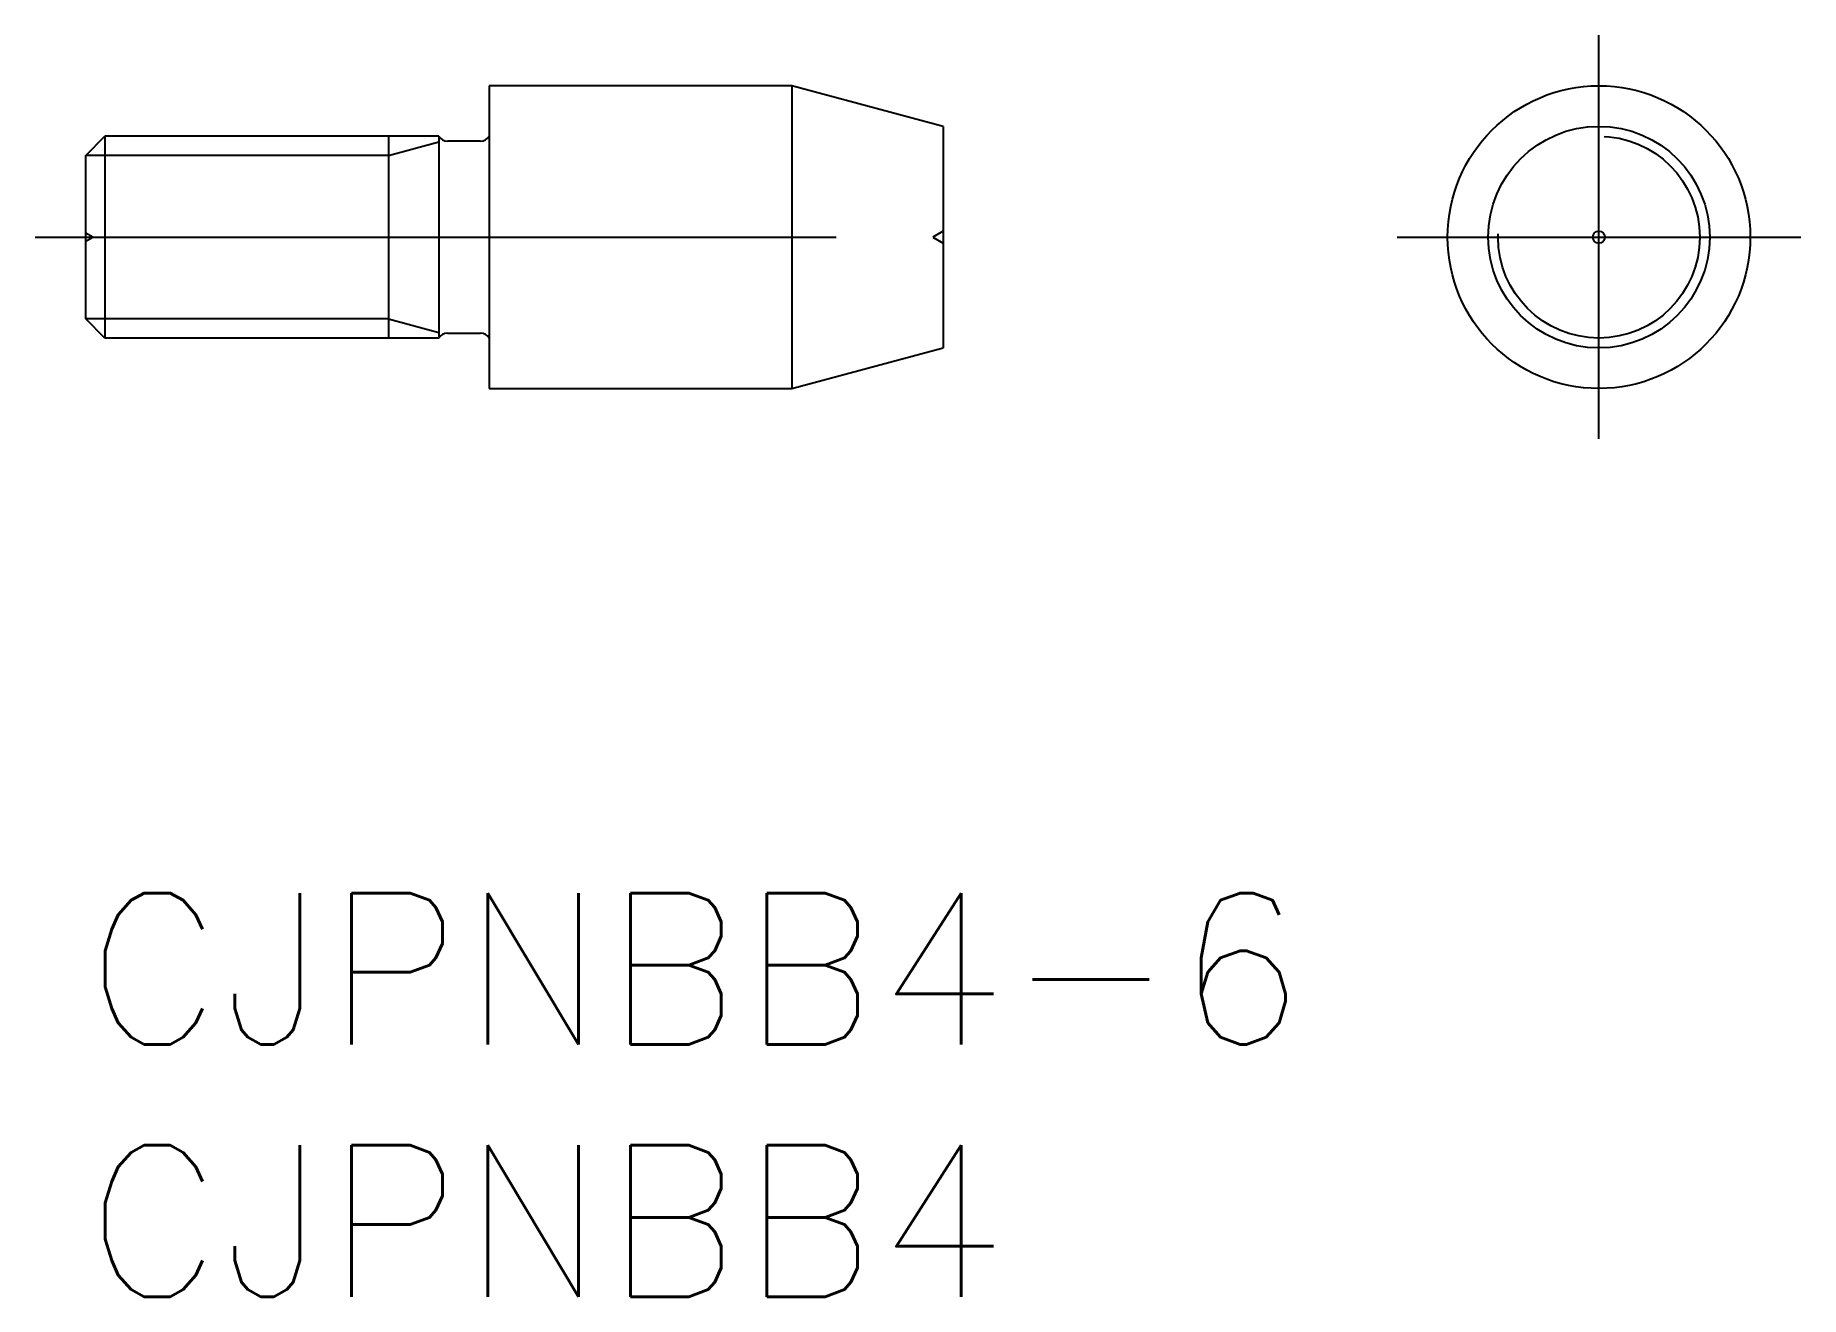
# Model space of a CAD drawing. Extents: x -1 to 34, y -8 to 17.
import ezdxf

# ---------------------------------------------------------------- set-up
doc = ezdxf.new("R2010")
doc.units = 0
doc.header["$LTSCALE"] = 0.5
doc.linetypes.add('CENTER', pattern=[50.8, 31.75, -6.35, 6.35, -6.35])
doc.linetypes.add('DASHED', pattern=[19.05, 12.7, -6.35])
for name, color, linetype in [('MSM_CENTER', 1, 'CENTER'), ('MSM_CONTINUOUS', 7, 'CONTINUOUS'), ('MSM_DASHED', 4, 'DASHED'), ('MSM_NARROW', 5, 'CONTINUOUS'), ('MSM_PART_NUMBER', 7, 'CONTINUOUS')]:
    doc.layers.add(name, color=color, linetype=linetype)
doc.styles.get("Standard").update_dxf_attribs({"font": 'txt.shx', "height": 0.5, "bigfont": 'bigfont.shx'})

# ---------------------------------------------------------------- blocks, each defined once
blk = doc.blocks.new('*U15')
at = {"layer": 'MSM_PART_NUMBER'}
blk.add_text('CJPNBB4-6', height=3, dxfattribs=at).set_placement((0, -3))
blk = doc.blocks.new('*U16')
at = {"layer": 'MSM_PART_NUMBER'}
blk.add_text('CJPNBB4', height=3, dxfattribs=at).set_placement((0, -8))

msp = doc.modelspace()

# ---------------------------------------------------------------- linework, layer by layer
at = {"layer": 'MSM_CENTER'}
for p, q in [((30, 9), (30, 17)), ((-1, 13), (18, 13)), ((26, 13), (34, 13))]:
    msp.add_line(p, q, dxfattribs=at)
at = {"layer": 'MSM_CONTINUOUS'}
for p, q in [((14, 16), (8, 16)), ((8, 16), (8, 10)), ((17, 15.196), (14, 16)), ((14, 16), (14, 10)), ((17, 15.196), (17, 10.804)), ((0, 14.621), (0.379, 15)), ((7, 15), (0.379, 15)), ((0.379, 15), (0.379, 11)), ((6, 15), (6, 11)), ((7, 15), (7, 11)), ((7.827, 14.9), (7.173, 14.9)), ((0, 11.379), (0, 14.621)), ((0.379, 11), (0, 11.379)), ((7, 11), (0.379, 11)), ((7.173, 11.1), (7.827, 11.1)), ((14, 10), (17, 10.804)), ((8, 10), (14, 10))]:
    msp.add_line(p, q, dxfattribs=at)
for radius in [3, 2.196, 0.12]:
    msp.add_circle((30, 13), radius, dxfattribs=at)
for centre, start, end in [((7.173, 15.1), 210, 270), ((7.827, 15.1), 270, 330), ((7.173, 10.9), 90, 150), ((7.827, 10.9), 30, 90)]:
    msp.add_arc(centre, 0.2, start, end, dxfattribs=at)
at = {"layer": 'MSM_DASHED'}
for p, q in [((0.139, 13), (0, 13.08)), ((0, 12.92), (0.139, 13)), ((17, 13.12), (16.792, 13)), ((16.792, 13), (17, 12.88))]:
    msp.add_line(p, q, dxfattribs=at)
msp.add_circle((30, 13), 2, dxfattribs=at)
at = {"layer": 'MSM_NARROW'}
for p, q in [((6, 14.621), (7, 14.892)), ((6, 14.621), (0, 14.621)), ((6, 11.379), (0, 11.379)), ((6, 11.379), (7, 11.108))]:
    msp.add_line(p, q, dxfattribs=at)

# ---------------------------------------------------------------- block references
at = {"layer": 'MSM_CONTINUOUS'}
for name in ['*U15', '*U16']:
    msp.add_blockref(name, (0, 0), dxfattribs=at)

doc.saveas('drawing.dxf')
